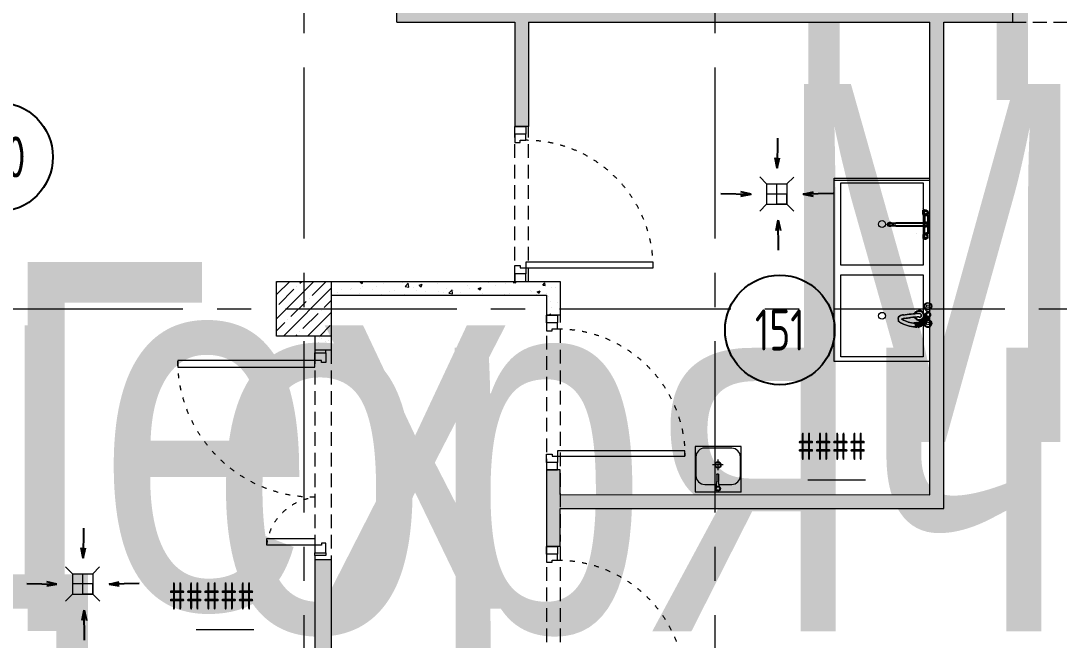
# Model space of a CAD drawing. Header units: millimetres. Extents: x -455656 to 9247092, y 0 to 412358.
# Drawn here: x -214300 to -206719, y 357837 to 362361 of the extents above; entities that cross this region are included whole.
import ezdxf
from ezdxf import colors
from ezdxf.entities.mleader import LeaderData, LeaderLine
from ezdxf.enums import TextEntityAlignment as Align
from ezdxf.math import Vec2, Vec3

# ---------------------------------------------------------------- set-up
doc = ezdxf.new("R2018")
doc.units = ezdxf.units.MM
doc.header["$MEASUREMENT"] = 0
for name, pattern in [('ACAD_ISO03W100', [30, 12, -18]), ('ADSK_Штриховая_ш2 п1', [3, 2, -1]), ('CENTER', [2, 1.25, -0.25, 0.25, -0.25])]:
    doc.linetypes.add(name, pattern=pattern)
doc.layers.get('0').update_dxf_attribs({"color": 250, "lineweight": 9})
doc.layers.add('АР_Названия помещений', color=124, linetype='Continuous', lineweight=5, plot=False)
for name, color, linetype, lineweight in [('АР_Номер помещения', 1, 'Continuous', 25), ('АР_Помещения_площадь', 19, 'Continuous', 9), ('подлога', 250, 'Continuous', 9)]:
    doc.layers.add(name, color=color, linetype=linetype, lineweight=lineweight)
doc.layers.add('ТХ_ВК_трапы', color=5, linetype='Continuous')
doc.styles.add('ISOCPEUR', font='isocpeur.ttf', dxfattribs={"width": 0.7})
doc.styles.get("Standard").update_dxf_attribs({"font": 'isocpeur.ttf'})
pattern_1 = [(50, (0, 247657.5), (215.17805, -18.82564), [22.5, -247.5]), (355, (0, 247657.5), (-41.6254, 225.65764), [18, -198]), (100.45144, (17.93, 247655.93), (173.55265, 206.832), [19.12206, -210.34263]), (46.1842, (0, 247717.5), (320.1724, -49.65578), [33.75, -371.25]), (96.63564, (26.68, 247713.36), (280.3986, 292.2356), [28.6831, -315.51413]), (351.18416, (0, 247717.5), (280.3986, 292.2356), [27, -297]), (21, (30, 247702.5), (179.07212, -120.78567), [22.5, -247.5]), (326, (30, 247702.5), (72.9946, 217.54501), [18, -198]), (71.45144, (44.92, 247692.43), (252.06671, 96.75935), [19.12206, -210.34263]), (37.5, (0, 247657.5), (3.647957, 99.868156), [0, -195.6, 0, -201, 0, -198.75]), (7.5, (0, 247657.5), (78.92086, 118.323514), [0, -114.6, 0, -191.1, 0, -75.75]), (327.5, (-66.9, 247657.5), (160.14673, -6.766462), [0, -75, 0, -234, 0, -310.5]), (317.5, (-96.9, 247657.5), (174.95585, 30.031495), [0, -97.5, 0, -155.4, 0, -220.5])]

# ---------------------------------------------------------------- blocks, each defined once
blk = doc.blocks.new('*U477')
for points in [[(0, 0), (0, -80), (55, -80), (55, 0), (0, 0)], [(55, -80), (55, 0), (115, 0), (115, -40), (100, -40), (100, -80), (55, -80)], [(1075, -80), (1075, 0), (1015, 0), (1015, -40), (1030, -40), (1030, -80), (1075, -80)], [(1130, 0), (1130, -80), (1075, -80), (1075, 0), (1130, 0)]]:
    blk.add_lwpolyline(points)
blk.add_lwpolyline([(100, -80), (100, -1010), (140, -1010), (140, -80)], close=True)
at = {"linetype": 'ACAD_ISO03W100', "ltscale": 3}
blk.add_arc((100, -80), 930, 270, 0, dxfattribs=at)
blk = doc.blocks.new('*U456')
for points in [[(-55, -80), (-55, 0), (-115, 0), (-115, -40), (-100, -40), (-100, -80), (-55, -80)], [(0, 0), (0, -80), (-55, -80), (-55, 0), (0, 0)], [(-1130, 0), (-1130, -80), (-1075, -80), (-1075, 0), (-1130, 0)], [(-1075, -80), (-1075, 0), (-1015, 0), (-1015, -40), (-1030, -40), (-1030, -80), (-1075, -80)]]:
    blk.add_lwpolyline(points)
blk.add_lwpolyline([(-100, -80), (-100, -1010), (-140, -1010), (-140, -80)], close=True)
at = {"linetype": 'ACAD_ISO03W100', "ltscale": 3}
blk.add_arc((-100, -80), 930, 180, 270, dxfattribs=at)
blk = doc.blocks.new('Полуторная_на лестницу')
for points in [[(75, 80), (75, 1080), (124.9, 1080), (124.9, 80)], [(1375.1, 430), (1375.1, 80), (1425, 80), (1425, 430)]]:
    blk.add_lwpolyline(points, close=True)
for points in [[(0, 0), (0, 80), (20, 80), (20, 0), (0, 0)], [(20, 80), (20, 0), (90, 0), (90, 30), (75, 30), (75, 80), (20, 80)], [(1480, 80), (1480, 0), (1410, 0), (1410, 30), (1425, 30), (1425, 80), (1480, 80)], [(1500, 0), (1500, 80), (1480, 80), (1480, 0), (1500, 0)]]:
    blk.add_lwpolyline(points)
at = {"linetype": 'ACAD_ISO03W100', "ltscale": 3}
for centre, radius, start, end in [((75, 80), 1000, 0, 90), ((1465.4, 39.6), 392.5, 95.90754, 174.09246)]:
    blk.add_arc(centre, radius, start, end, dxfattribs=at)
blk = doc.blocks.new('*U52')
at = {"color": 7, "style": 'ISOCPEUR', "width": 0.7, "flags": 1}
blk.add_attdef('КАТЕГОРИЯ', (-499.2, -2092.2), '', height=250, dxfattribs=at)
at = {"layer": 'АР_Номер помещения', "color": 7, "style": 'ISOCPEUR', "width": 0.7}
blk.add_attdef('НОМЕР_ПОМЕЩЕНИЯ', text='', height=300, dxfattribs=at).set_placement((2520.3, -1416.1), align=Align.MIDDLE_CENTER)
at = {"layer": 'АР_Помещения_площадь', "color": 7, "lineweight": 30, "width": 0.7, "flags": 104}
blk.add_attdef('ИМЯ_ПОМЕЩЕНИЯ', text='', height=100, dxfattribs=at).set_placement((157.6, 1217.1), align=Align.MIDDLE_CENTER)
at = {"layer": 'АР_Помещения_площадь', "color": 7, "style": 'ISOCPEUR', "width": 0.7}
blk.add_attdef('ПЛОЩАДЬ_ПОМЕЩЕНИЯ', text='', height=200, dxfattribs=at).set_placement((1399.1, -2454.1), align=Align.MIDDLE_RIGHT)
blk = doc.blocks.new('*U53')
at = {"layer": 'АР_Номер помещения', "color": 7}
blk.add_circle((2781.3, -1797.8), 400, dxfattribs=at)
at = {"layer": 'АР_Помещения_площадь', "color": 7}
blk.add_line((4649.5, -5250.3), (4227.1, -5250.3), dxfattribs=at)
at = {"color": 7, "style": 'ISOCPEUR', "width": 0.7, "flags": 1}
blk.add_attdef('КАТЕГОРИЯ', (-499.2, -2092.2), '', height=250, dxfattribs=at)
at = {"layer": 'АР_Номер помещения', "color": 7, "style": 'ISOCPEUR', "width": 0.7}
blk.add_attdef('НОМЕР_ПОМЕЩЕНИЯ', text='', height=300, dxfattribs=at).set_placement((2781.3, -1797.8), align=Align.MIDDLE_CENTER)
at = {"layer": 'АР_Помещения_площадь', "color": 7, "lineweight": 30, "width": 0.7, "flags": 104}
blk.add_attdef('ИМЯ_ПОМЕЩЕНИЯ', text='', height=100, dxfattribs=at).set_placement((157.6, 1217.1), align=Align.MIDDLE_CENTER)
at = {"layer": 'АР_Помещения_площадь', "color": 7, "style": 'ISOCPEUR', "width": 0.7}
blk.add_attdef('ПЛОЩАДЬ_ПОМЕЩЕНИЯ', text='', height=200, dxfattribs=at).set_placement((4654.4, -5003.8), align=Align.MIDDLE_RIGHT)
blk = doc.blocks.new('*U55')
at = {"layer": 'АР_Номер помещения', "color": 7}
blk.add_circle((771, -3079.4), 400, dxfattribs=at)
at = {"layer": 'АР_Помещения_площадь', "color": 7}
blk.add_line((1396.8, -4175.9), (974.4, -4175.9), dxfattribs=at)
at = {"color": 7, "style": 'ISOCPEUR', "width": 0.7, "flags": 1}
blk.add_attdef('КАТЕГОРИЯ', (-499.2, -2092.2), '', height=250, dxfattribs=at)
at = {"layer": 'АР_Номер помещения', "color": 7, "style": 'ISOCPEUR', "width": 0.7}
blk.add_attdef('НОМЕР_ПОМЕЩЕНИЯ', text='', height=300, dxfattribs=at).set_placement((771, -3079.4), align=Align.MIDDLE_CENTER)
at = {"layer": 'АР_Помещения_площадь', "color": 7, "lineweight": 30, "width": 0.7, "flags": 104}
blk.add_attdef('ИМЯ_ПОМЕЩЕНИЯ', text='', height=100, dxfattribs=at).set_placement((157.6, 1217.1), align=Align.MIDDLE_CENTER)
at = {"layer": 'АР_Помещения_площадь', "color": 7, "style": 'ISOCPEUR', "width": 0.7}
blk.add_attdef('ПЛОЩАДЬ_ПОМЕЩЕНИЯ', text='', height=200, dxfattribs=at).set_placement((1401.7, -3929.4), align=Align.MIDDLE_RIGHT)
blk = doc.blocks.new('_DotSmall')
at = {"color": 0, "linetype": 'ByBlock', "const_width": 0.5}
blk.add_lwpolyline([(-0.0625, 0, 1), (0.0625, 0, 1)], format="xyb", close=True, dxfattribs=at)
blk = doc.blocks.new('Трап ТХ')
at = {"layer": 'ТХ_ВК_трапы', "color": 5, "lineweight": 0}
for p, q in [((305243.2, -196674.3), (305292.9, -196724.5)), ((305292.9, -196724.5), (305292.9, -196874.5)), ((305292.9, -196724.5), (305442.2, -196724.5)), ((305367.6, -196874.5), (305367.6, -196724.5)), ((305491.2, -196675.5), (305442.2, -196724.5)), ((305442.2, -196724.5), (305442.2, -196874.5)), ((305442.2, -196799.5), (305292.9, -196799.5)), ((305442.2, -196874.5), (305442.2, -196799.5)), ((305243.2, -196924.3), (305292.9, -196874.5)), ((305292.9, -196874.5), (305442.2, -196874.5)), ((305442.2, -196874.5), (305367.6, -196874.5)), ((305493.2, -196925.5), (305442.2, -196874.5))]:
    blk.add_line(p, q, dxfattribs=at)
blk = doc.blocks.new('A$C985b353d')
at = {"layer": 'ТХ_ВК_трапы', "ltscale": 100}
for p, q in [((6.4, 408.7), (2.2, 189.2)), ((2.2, 189.2), (-11.2, 263.5)), ((-11.2, 263.5), (2.2, 189.2)), ((2.2, 189.2), (19.8, 264.3)), ((-407.4, 3.3), (-187.9, -0.9)), ((-187.9, -0.9), (-263, 16.7)), ((192.3, -0.9), (267.4, 16.7)), ((411.8, 3.3), (192.3, -0.9)), ((-187.9, -0.9), (-262.2, -14.3)), ((-262.2, -14.3), (-187.9, -0.9)), ((192.3, -0.9), (266.6, -14.3)), ((266.6, -14.3), (192.3, -0.9)), ((9.7, -190.8), (-3.8, -265.2)), ((-3.8, -265.2), (9.7, -190.8)), ((13.8, -410.3), (9.7, -190.8)), ((9.7, -190.8), (27.3, -265.9))]:
    blk.add_line(p, q, dxfattribs=at)

msp = doc.modelspace()

# ---------------------------------------------------------------- hatches: boundary and pattern name
at = {"layer": 'подлога', "ltscale": 100}
h = msp.add_hatch(dxfattribs=at)
h.set_pattern_fill('AR-CONC', color=256, scale=30)
h.set_pattern_definition(pattern_1)
h.paths.add_polyline_path([(-207562.8, 362351.3), (-207060.8, 362351.3), (-207060.8, 362451.3), (-211555.4, 362451.3), (-211555.4, 362351.3), (-210693.8, 362351.3), (-210693.8, 361588.2), (-210593.8, 361588.2), (-210593.8, 362351.3), (-207662.8, 362351.3), (-207662.8, 358899.4), (-210361.8, 358900.6), (-210361.8, 359081.4), (-210461.8, 359081.4), (-210461.8, 358522.2), (-210361.8, 358522.2), (-210361.8, 358800.6), (-207562.8, 358799)])
h = msp.add_hatch(dxfattribs=at)
h.set_pattern_fill('ANSI35', color=256, scale=500)
h.set_pattern_definition([(45, (-1169486.01, 400329.66), (-88.388348, 88.388348), []), (45, (-1169397.63, 400329.66), (-88.388348, 88.388348), [156.25, -31.25, 0, -31.25])])
h.paths.add_polyline_path([(-212033.9, 360458.2), (-212433.9, 360458.2), (-212433.9, 360058.2), (-212033.9, 360058.2)])
h = msp.add_hatch(dxfattribs=at)
h.set_pattern_fill('AR-CONC', color=256, scale=30)
h.set_pattern_definition(pattern_1)
h.paths.add_polyline_path([(-210361.8, 360458.2), (-212033.9, 360458.2), (-212033.9, 360358.2), (-210461.8, 360358.2), (-210461.8, 360211.4), (-210361.8, 360211.4)])
h = msp.add_hatch(dxfattribs=at)
h.set_pattern_fill('AR-CONC', color=256, scale=30)
h.set_pattern_definition([(50, (0, 247627.5), (215.17805, -18.82564), [22.5, -247.5]), (355, (0, 247627.5), (-41.6254, 225.65764), [18, -198]), (100.45144, (17.93, 247625.93), (173.55265, 206.832), [19.12206, -210.34263]), (46.1842, (0, 247687.5), (320.1724, -49.65578), [33.75, -371.25]), (96.63564, (26.68, 247683.36), (280.3986, 292.2356), [28.6831, -315.51413]), (351.18416, (0, 247687.5), (280.3986, 292.2356), [27, -297]), (21, (30, 247672.5), (179.07212, -120.78567), [22.5, -247.5]), (326, (30, 247672.5), (72.9946, 217.54501), [18, -198]), (71.45144, (44.92, 247662.43), (252.06671, 96.75935), [19.12206, -210.34263]), (37.5, (0, 247627.5), (3.647957, 99.868156), [0, -195.6, 0, -201, 0, -198.75]), (7.5, (0, 247627.5), (78.92086, 118.323514), [0, -114.6, 0, -191.1, 0, -75.75]), (327.5, (-66.9, 247627.5), (160.14673, -6.766462), [0, -75, 0, -234, 0, -310.5]), (317.5, (-96.9, 247627.5), (174.95585, 30.031495), [0, -97.5, 0, -155.4, 0, -220.5])])
h.paths.add_polyline_path([(-212033.9, 360058.2), (-212153.9, 360058.2), (-212153.9, 359956.2), (-212033.9, 359956.2)])
h = msp.add_hatch(dxfattribs=at)
h.set_pattern_fill('AR-CONC', color=256, scale=30)
h.set_pattern_definition(pattern_1)
h.paths.add_polyline_path([(-212033.9, 358426.2), (-212153.9, 358426.2), (-212153.9, 357228.1), (-217983.9, 357228.1), (-217983.9, 357108.1), (-212153.9, 357108.1), (-212153.9, 355823.5), (-212033.9, 355823.5)])

# ---------------------------------------------------------------- linework, layer by layer
at = {"layer": 'подлога', "linetype": 'CENTER', "ltscale": 1000}
for p, q in [((-212233.9, 382020.7), (-212233.9, 326288.3)), ((-209233.9, 382020.7), (-209233.9, 326288.3)), ((-224367.6, 360258.2), (-141189.2, 360258.2))]:
    msp.add_line(p, q, dxfattribs=at)
at = {"layer": 'подлога', "linetype": 'ADSK_Штриховая_ш2 п1', "ltscale": 50}
for p, q in [((-207060.8, 362351.3), (-205930.8, 362350.8)), ((-210694.1, 360459.6), (-210693.8, 361589.7)), ((-210594.3, 360459.7), (-210593.8, 361589.7))]:
    msp.add_line(p, q, dxfattribs=at)
at = {"layer": 'подлога', "color": 132}
for p, q in [((-208362.8, 359871.8), (-208362.8, 361211.8)), ((-208362.8, 361211.8), (-207662.8, 361211.8)), ((-208312.8, 360576.8), (-208312.8, 361176.8)), ((-208312.8, 361176.8), (-207712.8, 361176.8)), ((-207712.8, 361176.8), (-207712.8, 360576.8)), ((-207712.8, 360576.8), (-208312.8, 360576.8)), ((-208312.8, 359906.8), (-208312.8, 360506.8)), ((-208312.8, 360506.8), (-207712.8, 360506.8)), ((-207712.8, 360506.8), (-207712.8, 359906.8)), ((-207712.8, 359906.8), (-208312.8, 359906.8)), ((-207662.8, 359871.8), (-208362.8, 359871.8)), ((-209377.3, 359252.3), (-209377.6, 358920.3)), ((-209040.3, 359252), (-209377.3, 359252.3)), ((-209110.3, 359240.1), (-209307.3, 359240.2)), ((-209040.6, 358920), (-209040.3, 359252)), ((-209371.4, 359176.3), (-209371.5, 359039.3)), ((-209210.5, 359157), (-209210.4, 359078.7)), ((-209046.5, 359039), (-209046.4, 359176)), ((-209171.8, 359118.2), (-209250.1, 359118.2)), ((-209220, 359047.8), (-209219.7, 359048.7)), ((-209220, 359047.8), (-209219.7, 359048.7)), ((-209220, 359047.8), (-209218.7, 358997.4)), ((-209220, 359047.8), (-209218.7, 358997.4)), ((-209219.7, 359048.7), (-209219.3, 359049.6)), ((-209219.3, 359049.6), (-209218.6, 359050.5)), ((-209218.6, 359050.5), (-209217.9, 359051.2)), ((-209218.6, 359050.5), (-209217.9, 359051.2)), ((-209217.9, 359051.2), (-209217, 359051.8)), ((-209217.9, 359051.2), (-209217, 359051.8)), ((-209217.1, 359052), (-209216.6, 359052.3)), ((-209217, 359051.8), (-209216, 359052.3)), ((-209217, 359051.8), (-209216, 359052.3)), ((-209216.6, 359052.3), (-209215.8, 359052.7)), ((-209216.3, 359052.3), (-209215.3, 359052.6)), ((-209216.3, 359052.3), (-209215.3, 359052.6)), ((-209215.8, 359052.7), (-209215, 359052.9)), ((-209215.3, 359052.6), (-209214.2, 359052.7)), ((-209215.3, 359052.6), (-209214.2, 359052.7)), ((-209215, 359052.9), (-209214.2, 359053)), ((-209214.2, 359053), (-209213.3, 359052.9)), ((-209214.2, 359052.7), (-209213.1, 359052.7)), ((-209214.2, 359052.7), (-209213.1, 359052.7)), ((-209213.3, 359052.9), (-209212.5, 359052.8)), ((-209213.1, 359052.7), (-209212, 359052.5)), ((-209213.1, 359052.7), (-209212, 359052.5)), ((-209212.5, 359052.8), (-209211.7, 359052.5)), ((-209211.7, 359052.5), (-209211.2, 359052.1)), ((-209211.6, 359052.4), (-209210.6, 359052)), ((-209211.6, 359052.4), (-209210.6, 359052)), ((-209210.6, 359052), (-209209.6, 359051.5)), ((-209210.6, 359052), (-209209.6, 359051.5)), ((-209209.6, 359051.5), (-209208.8, 359050.8)), ((-209209.6, 359051.5), (-209208.8, 359050.8)), ((-209208.8, 359050.8), (-209208.1, 359050)), ((-209208.1, 359050), (-209207.6, 359049.1)), ((-209208.1, 359050), (-209207.6, 359049.1)), ((-209207.6, 359049.1), (-209207.3, 359048.1)), ((-209207.6, 359049.1), (-209207.3, 359048.1)), ((-209207.3, 359048.1), (-209205.9, 358998.7)), ((-209307.6, 358975.2), (-209220.3, 358975.2)), ((-209221.2, 358967), (-209220.3, 358975)), ((-209220.3, 358975), (-209219.3, 358986)), ((-209219.3, 358986), (-209218.7, 358997.4)), ((-209205.9, 358998.8), (-209205.9, 358998.7)), ((-209205.9, 358998.7), (-209205.8, 358997.7)), ((-209205.9, 358998.7), (-209205.8, 358997.7)), ((-209204.6, 358986.4), (-209205.8, 358997.7)), ((-209203.3, 358976), (-209204.6, 358986.4)), ((-209202, 358968.2), (-209203.3, 358976.1)), ((-209203.2, 358975.1), (-209110.6, 358975.1)), ((-209200.5, 358962.3), (-209202, 358968.2)), ((-209040.6, 358918.4), (-209377.6, 358918.7)), ((-209223.6, 358957.8), (-209222.3, 358961.2)), ((-209222.3, 358961.1), (-209221.2, 358967)), ((-209199, 358959.1), (-209200.6, 358962.4)), ((-209199, 358959.1), (-209200.6, 358962.4))]:
    msp.add_line(p, q, dxfattribs=at)
at = {"layer": 'подлога'}
msp.add_line((-208362.8, 361196.3), (-207662.8, 361196.3), dxfattribs=at)
at = {"layer": 'подлога', "color": 132, "linetype": 'ByBlock', "lineweight": -2, "ltscale": 100}
for p, q in [((-207712.6, 360947.1), (-207711.7, 360977.1)), ((-207712.6, 360947.1), (-207711.7, 360977.1)), ((-207702.6, 360939.1), (-207712.6, 360947.1)), ((-207702.6, 360939.1), (-207712.6, 360947.1)), ((-207711.7, 360977.1), (-207702.7, 360980.1)), ((-207711.7, 360977.1), (-207702.7, 360980.1)), ((-207708.7, 360965.1), (-207698.7, 360975.1)), ((-207708.7, 360965.1), (-207698.7, 360975.1)), ((-207708.6, 360953.1), (-207708.7, 360965.1)), ((-207708.6, 360953.1), (-207708.7, 360965.1)), ((-207698.6, 360943.1), (-207708.6, 360953.1)), ((-207698.6, 360943.1), (-207708.6, 360953.1)), ((-207678.7, 360964.2), (-207702.7, 360980.1)), ((-207702.7, 360980.1), (-207689.7, 360979.2)), ((-207678.7, 360964.2), (-207702.7, 360980.1)), ((-207699.6, 360942.1), (-207702.6, 360939.1)), ((-207699.6, 360942.1), (-207702.6, 360939.1)), ((-207702.6, 360939.1), (-207699.6, 360940.1)), ((-207702.6, 360939.1), (-207699.6, 360940.1)), ((-207702.2, 360939.2), (-207702.2, 360884.1)), ((-207699.6, 360942.1), (-207679.6, 360956.2)), ((-207699.6, 360942.1), (-207679.6, 360956.2)), ((-207690.6, 360940.2), (-207699.6, 360942.1)), ((-207690.6, 360940.2), (-207699.6, 360942.1)), ((-207688.6, 360939.2), (-207699.6, 360940.1)), ((-207688.6, 360939.2), (-207699.6, 360940.1)), ((-207688.7, 360975.2), (-207698.7, 360975.1)), ((-207688.7, 360975.2), (-207698.7, 360975.1)), ((-207688.6, 360943.2), (-207698.6, 360943.1)), ((-207688.6, 360943.2), (-207698.6, 360943.1)), ((-207681.6, 360945.2), (-207690.6, 360940.2)), ((-207681.6, 360945.2), (-207690.6, 360940.2)), ((-207676.7, 360968.2), (-207689.7, 360979.2)), ((-207676.7, 360968.2), (-207689.7, 360979.2)), ((-207688.7, 360975.2), (-207679.7, 360965.2)), ((-207688.7, 360975.2), (-207679.7, 360965.2)), ((-207679.6, 360953.2), (-207688.6, 360943.2)), ((-207679.6, 360953.2), (-207688.6, 360943.2)), ((-207679.6, 360943.2), (-207688.6, 360939.2)), ((-207679.6, 360943.2), (-207688.6, 360939.2)), ((-207679.6, 360956.2), (-207681.6, 360945.2)), ((-207679.6, 360956.2), (-207681.6, 360945.2)), ((-207676.7, 360968.2), (-207679.7, 360966.2)), ((-207676.7, 360968.2), (-207679.7, 360966.2)), ((-207679.7, 360966.2), (-207678.7, 360964.2)), ((-207679.7, 360966.2), (-207678.7, 360964.2)), ((-207679.7, 360965.2), (-207679.6, 360953.2)), ((-207679.7, 360965.2), (-207679.6, 360953.2)), ((-207677.6, 360957.2), (-207679.6, 360956.2)), ((-207677.6, 360957.2), (-207679.6, 360956.2)), ((-207679.6, 360943.2), (-207675.6, 360954.2)), ((-207679.6, 360943.2), (-207675.6, 360954.2)), ((-207679.6, 360943.2), (-207679.5, 360805.1)), ((-207677.6, 360957.2), (-207678.7, 360964.2)), ((-207677.6, 360957.2), (-207678.7, 360964.2)), ((-207676.7, 360968.2), (-207672.7, 360963.2)), ((-207676.7, 360968.2), (-207672.7, 360963.2)), ((-207672.7, 360963.2), (-207675.6, 360954.2)), ((-207672.7, 360963.2), (-207675.6, 360954.2)), ((-207973.2, 360875.9), (-207967.2, 360882.9)), ((-207973.2, 360871.9), (-207973.2, 360875.9)), ((-207967.2, 360864.9), (-207973.2, 360871.9)), ((-207967.2, 360882.9), (-207957.2, 360886.9)), ((-207967.2, 360876.9), (-207955.2, 360883.9)), ((-207967.2, 360870.9), (-207967.2, 360876.9)), ((-207955.2, 360863.9), (-207967.2, 360870.9)), ((-207957.2, 360860.9), (-207967.2, 360864.9)), ((-207957.2, 360886.9), (-207951.2, 360886.9)), ((-207955.2, 360883.9), (-207911.2, 360883.9)), ((-207911.2, 360863.9), (-207955.2, 360863.9)), ((-207951.2, 360886.9), (-207941.2, 360882.9)), ((-207941.2, 360864.9), (-207951.2, 360860.9)), ((-207941.2, 360882.9), (-207935.2, 360875.9)), ((-207935.2, 360871.9), (-207941.2, 360864.9)), ((-207935.2, 360875.9), (-207935.2, 360871.9)), ((-207702.2, 360884.1), (-207911.2, 360883.9)), ((-207911.2, 360863.9), (-207702.2, 360864.1)), ((-207698.3, 360889.1), (-207705.3, 360880.1)), ((-207698.3, 360889.1), (-207705.3, 360880.1)), ((-207698.3, 360886.1), (-207705.3, 360879.1)), ((-207698.3, 360886.1), (-207705.3, 360879.1)), ((-207696.1, 360884.1), (-207705.3, 360877)), ((-207705.3, 360880.1), (-207705.3, 360868.1)), ((-207705.3, 360880.1), (-207705.3, 360868.1)), ((-207696.1, 360864), (-207705.3, 360871)), ((-207705.3, 360869.1), (-207698.4, 360862.1)), ((-207705.3, 360869.1), (-207698.4, 360862.1)), ((-207705.3, 360868.1), (-207698.4, 360859.1)), ((-207705.3, 360868.1), (-207698.4, 360859.1)), ((-207702.1, 360809), (-207702.2, 360864.1)), ((-207688.3, 360889.1), (-207698.3, 360889.1)), ((-207688.3, 360889.1), (-207698.3, 360889.1)), ((-207687.3, 360886.1), (-207698.3, 360886.1)), ((-207687.3, 360886.1), (-207698.3, 360886.1)), ((-207690.3, 360884.1), (-207696.1, 360884.1)), ((-207690.3, 360864), (-207696.1, 360864)), ((-207680.3, 360877.1), (-207690.3, 360884.1)), ((-207680.3, 360877.1), (-207690.3, 360884.1)), ((-207690.3, 360864.1), (-207680.3, 360871.1)), ((-207690.3, 360864.1), (-207680.3, 360871.1)), ((-207688.4, 360859.1), (-207681.3, 360868.1)), ((-207688.4, 360859.1), (-207681.3, 360868.1)), ((-207681.3, 360880.1), (-207688.3, 360889.1)), ((-207681.3, 360880.1), (-207688.3, 360889.1)), ((-207687.4, 360862.1), (-207680.3, 360869.1)), ((-207687.4, 360862.1), (-207680.3, 360869.1)), ((-207680.3, 360879.1), (-207687.3, 360886.1)), ((-207680.3, 360879.1), (-207687.3, 360886.1)), ((-207681.3, 360868.1), (-207681.3, 360880.1)), ((-207681.3, 360868.1), (-207681.3, 360880.1)), ((-207680.3, 360869.1), (-207680.3, 360879.1)), ((-207680.3, 360869.1), (-207680.3, 360879.1)), ((-207951.2, 360860.9), (-207957.2, 360860.9)), ((-207702.5, 360809.1), (-207712.5, 360801.1)), ((-207702.5, 360809.1), (-207712.5, 360801.1)), ((-207712.5, 360801.1), (-207711.5, 360771.1)), ((-207712.5, 360801.1), (-207711.5, 360771.1)), ((-207698.5, 360805.1), (-207708.5, 360795.1)), ((-207698.5, 360805.1), (-207708.5, 360795.1)), ((-207708.5, 360795.1), (-207708.5, 360783.1)), ((-207708.5, 360795.1), (-207708.5, 360783.1)), ((-207702.5, 360809.1), (-207699.5, 360808.1)), ((-207699.5, 360806.1), (-207702.5, 360809.1)), ((-207702.5, 360809.1), (-207699.5, 360808.1)), ((-207699.5, 360806.1), (-207702.5, 360809.1)), ((-207688.5, 360809.1), (-207699.5, 360808.1)), ((-207688.5, 360809.1), (-207699.5, 360808.1)), ((-207690.5, 360808.1), (-207699.5, 360806.1)), ((-207690.5, 360808.1), (-207699.5, 360806.1)), ((-207699.5, 360806.1), (-207679.5, 360792.1)), ((-207699.5, 360806.1), (-207679.5, 360792.1)), ((-207688.5, 360805.1), (-207698.5, 360805.1)), ((-207688.5, 360805.1), (-207698.5, 360805.1)), ((-207698.4, 360862.1), (-207687.4, 360862.1)), ((-207698.4, 360862.1), (-207687.4, 360862.1)), ((-207698.4, 360859.1), (-207688.4, 360859.1)), ((-207698.4, 360859.1), (-207688.4, 360859.1)), ((-207681.5, 360803.1), (-207690.5, 360808.1)), ((-207681.5, 360803.1), (-207690.5, 360808.1)), ((-207679.5, 360805.1), (-207688.5, 360809.1)), ((-207679.5, 360805.1), (-207688.5, 360809.1)), ((-207679.5, 360795.1), (-207688.5, 360805.1)), ((-207679.5, 360795.1), (-207688.5, 360805.1)), ((-207679.5, 360792.1), (-207681.5, 360803.1)), ((-207679.5, 360792.1), (-207681.5, 360803.1)), ((-207711.5, 360771.1), (-207702.5, 360768.1)), ((-207711.5, 360771.1), (-207702.5, 360768.1)), ((-207708.5, 360783.1), (-207698.5, 360773.1)), ((-207708.5, 360783.1), (-207698.5, 360773.1)), ((-207678.5, 360784.1), (-207702.5, 360768.1)), ((-207678.5, 360784.1), (-207702.5, 360768.1)), ((-207702.5, 360768.1), (-207689.5, 360769.1)), ((-207688.5, 360773.1), (-207698.5, 360773.1)), ((-207688.5, 360773.1), (-207698.5, 360773.1)), ((-207676.5, 360780.1), (-207689.5, 360769.1)), ((-207676.5, 360780.1), (-207689.5, 360769.1)), ((-207688.5, 360773.1), (-207679.5, 360783.1)), ((-207688.5, 360773.1), (-207679.5, 360783.1))]:
    msp.add_line(p, q, dxfattribs=at)
at = {"layer": 'подлога', "ltscale": 100}
for points in [[(-211555.4, 362351.3), (-211555.4, 362451.3)], [(-207060.8, 362451.3), (-207060.8, 362351.3)], [(-211555.4, 362351.3), (-210693.8, 362351.3)], [(-210693.8, 362351.3), (-210693.8, 361589.7)], [(-210593.8, 362351.3), (-207662.8, 362351.3)], [(-210593.8, 362351.3), (-210593.8, 361589.7)], [(-210361.8, 358900.6), (-207662.8, 358899.4), (-207662.8, 362351.3)], [(-210361.8, 358800.6), (-207562.8, 358799.4), (-207562.8, 362351.3)], [(-207562.8, 362351.3), (-207060.8, 362351.3)], [(-210593.8, 361589.7), (-210693.8, 361589.7)], [(-212033.9, 360458.2), (-210361.8, 360458.2), (-210361.8, 360211.4), (-210461.8, 360211.4)], [(-212033.9, 360358.2), (-210461.8, 360358.2), (-210461.8, 360211.4)], [(-212153.9, 360058.2), (-212153.9, 359956.2)], [(-212033.9, 360058.2), (-212033.9, 359956.2)], [(-212033.9, 359956.2), (-212153.9, 359956.2)], [(-210461.8, 359081.4), (-210461.8, 358522.2)], [(-210361.8, 358900.6), (-210361.8, 359081.4), (-210461.8, 359081.4)], [(-210361.8, 358522.2), (-210361.8, 358800.6)], [(-210361.8, 358522.2), (-210461.8, 358522.2)], [(-212153.9, 358426.2), (-212033.9, 358426.2)], [(-212153.9, 358426.2), (-212153.9, 357228.1)], [(-212033.9, 358426.2), (-212033.9, 355823.5)]]:
    msp.add_lwpolyline(points, dxfattribs=at)
at = {"layer": 'подлога', "color": 132, "lineweight": 0}
for points in [[(-207718.5, 360993.5), (-207718.5, 360993.5)], [(-207764.5, 360804.7), (-207764.5, 360804.7)], [(-207764.5, 360804.7), (-207764.5, 360804.7)], [(-207722.2, 360182), (-207722.2, 360182)], [(-207722.2, 360182), (-207722.2, 360182)], [(-207713.7, 360190.5), (-207713.7, 360190.5)], [(-207713.7, 360190.5), (-207713.7, 360190.5)], [(-207705.2, 360203.1), (-207705.2, 360203.1)], [(-207705.2, 360203.1), (-207705.2, 360203.1)], [(-207696.8, 360211.6), (-207696.8, 360211.6)], [(-207696.8, 360211.6), (-207696.8, 360211.6)], [(-207768.7, 360160.8), (-207768.7, 360160.8)], [(-207768.7, 360160.8), (-207768.7, 360160.8)], [(-207764.5, 360118.5), (-207764.5, 360118.5)], [(-207764.5, 360118.5), (-207764.5, 360118.5)], [(-207760.3, 360160.8), (-207760.3, 360160.8)], [(-207760.3, 360160.8), (-207760.3, 360160.8)], [(-207751.8, 360160.8), (-207751.8, 360160.8)], [(-207751.8, 360160.8), (-207751.8, 360160.8)], [(-207743.3, 360122.8), (-207743.3, 360122.8)], [(-207743.3, 360122.8), (-207743.3, 360122.8)], [(-207739.1, 360165.1), (-207739.1, 360165.1)], [(-207739.1, 360165.1), (-207739.1, 360165.1)], [(-207730.6, 360173.5), (-207730.6, 360173.5)], [(-207730.6, 360173.5), (-207730.6, 360173.5)], [(-207722.2, 360127), (-207722.2, 360127)], [(-207722.2, 360127), (-207722.2, 360127)], [(-207709.5, 360135.4), (-207709.5, 360135.4)], [(-207709.5, 360135.4), (-207709.5, 360135.4)], [(-207696.8, 360143.9), (-207696.8, 360143.9)], [(-207696.8, 360143.9), (-207696.8, 360143.9)], [(-207688.3, 360156.6), (-207688.3, 360156.6)], [(-207688.3, 360156.6), (-207688.3, 360156.6)], [(-207679.9, 360165.1), (-207679.9, 360165.1)], [(-207679.9, 360165.1), (-207679.9, 360165.1)]]:
    msp.add_lwpolyline(points, dxfattribs=at)
at = {"layer": 'подлога', "ltscale": 100}
msp.add_lwpolyline([(-212433.9, 360458.2), (-212033.9, 360458.2), (-212033.9, 360058.2), (-212433.9, 360058.2)], close=True, dxfattribs=at)
at = {"layer": 'подлога', "linetype": 'ADSK_Штриховая_ш2 п1', "ltscale": 50}
for points in [[(-210361.8, 360258.2), (-210361.8, 358558.2)], [(-210461.8, 360211.4), (-210461.8, 358511.4)], [(-212153.9, 359956.2), (-212153.9, 358256.2)], [(-212033.9, 359956.2), (-212033.9, 358256.2)], [(-210461.8, 358522.2), (-210461.8, 357392.2)], [(-210361.8, 358522.2), (-210361.8, 357392.2)]]:
    msp.add_lwpolyline(points, dxfattribs=at)
at = {"layer": 'подлога', "color": 132, "lineweight": 0}
for points in [[(-207688.3, 360245.5), (-207696.8, 360258.1)], [(-207688.3, 360156.6), (-207722.2, 360182)], [(-207679.9, 360169.3), (-207713.7, 360194.7)], [(-207713.7, 360190.5), (-207679.9, 360165.1)], [(-207713.7, 360177.8), (-207709.5, 360182), (-207709.5, 360186.2), (-207709.5, 360182)], [(-207709.5, 360198.9), (-207671.4, 360173.5)], [(-207671.4, 360177.8), (-207705.2, 360203.1)], [(-207705.2, 360186.2), (-207701, 360194.7)], [(-207701, 360211.6), (-207662.9, 360186.2)], [(-207692.6, 360207.4), (-207684.1, 360215.8), (-207692.6, 360207.4), (-207696.8, 360198.9)], [(-207662.9, 360190.5), (-207696.8, 360215.8)], [(-207772.9, 360160.8), (-207764.5, 360118.5)], [(-207760.3, 360118.5), (-207768.7, 360160.8)], [(-207764.5, 360152.4), (-207760.3, 360152.4)], [(-207760.3, 360160.8), (-207743.3, 360118.5), (-207760.3, 360160.8), (-207739.1, 360122.8)], [(-207756, 360152.4), (-207751.8, 360152.4), (-207747.6, 360156.6), (-207751.8, 360152.4)], [(-207751.8, 360160.8), (-207726.4, 360127)], [(-207722.2, 360131.2), (-207747.6, 360160.8)], [(-207743.3, 360165.1), (-207709.5, 360135.4)], [(-207743.3, 360156.6), (-207739.1, 360156.6), (-207734.9, 360160.8), (-207730.6, 360165.1), (-207726.4, 360165.1), (-207730.6, 360165.1), (-207734.9, 360160.8), (-207739.1, 360156.6)], [(-207709.5, 360139.7), (-207739.1, 360169.3)], [(-207734.9, 360169.3), (-207701, 360143.9)], [(-207696.8, 360148.1), (-207730.6, 360173.5)], [(-207722.2, 360177.8), (-207688.3, 360152.4)], [(-207722.2, 360169.3), (-207722.2, 360173.5), (-207717.9, 360173.5), (-207722.2, 360173.5)]]:
    msp.add_lwpolyline(points, close=True, dxfattribs=at)
for points in [[(-207885.9, 360203.8, 0.128446), (-207895.9, 360194.2, -0.128446)], [(-207893.2, 360193.5, 0.263202), (-207893.2, 360174.8, -0.263202)], [(-207855.8, 360214.3, 0.076793), (-207884.5, 360204.5, -0.076793)], [(-207849.1, 360188.8, 0.048642), (-207870.1, 360183.1, -0.048642)], [(-207866.3, 360182.4, 0.086562), (-207820.8, 360161.4, -0.086562)], [(-207743.7, 360223.4, 0.030153), (-207858.1, 360211.6, -0.030153)], [(-207806.5, 360192.7, 0.021688), (-207848.2, 360187, -0.021688)], [(-207741.2, 360199.9, 0.008531), (-207804.8, 360195, -0.008531)], [(-207705.7, 360203.5, 0.921844), (-207775.2, 360221.1, -0.921844)], [(-207773.4, 360193.4, 0.423103), (-207724.2, 360177.8, -0.423103)], [(-207714.3, 360192.6, 1.108707), (-207771, 360220.5, -1.108707)], [(-207769.3, 360194.7, 0.413779), (-207726.4, 360181.4, -0.413779)], [(-207741.2, 360194.7, 1.000049), (-207741.2, 360224.3, -1.000049)], [(-207723.5, 360183.1, 0.075801), (-207716.5, 360189.6, -0.075801)], [(-207720.5, 360180.1, 0.071236), (-207713.1, 360187.1, -0.071236)], [(-207710.8, 360190.3, 0.071497), (-207706.6, 360199.6, -0.071497)], [(-207671, 360195.9, 1.879148), (-207696.8, 360214.1, -1.879148)], [(-207668.9, 360196.8, 1.639573), (-207696.6, 360216.4, -1.639573)], [(-207693, 360244.7, 0.502962), (-207662.5, 360244.7, -0.502962)], [(-207685.9, 360174, 0.006878), (-207680.2, 360181.7, -0.006878)], [(-207821.8, 360159.9, 0.073497), (-207771, 360152.4, -0.073497)], [(-207765.3, 360127.1, 0.043708), (-207749.6, 360129.5, -0.043708)], [(-207745.9, 360130.5, 0.038822), (-207732.8, 360135.3, -0.038822)], [(-207729.3, 360137, 0.030446), (-207719.8, 360142.6, -0.030446)], [(-207717.8, 360147.2, 0.021049), (-207709.6, 360153.8, -0.021049)], [(-207706.8, 360156.3, 0.020071), (-207699.7, 360163.5, -0.020071)], [(-207705.2, 360151.4, 3.349514), (-207687.7, 360175.9, -3.349514)], [(-207697.5, 360162.5, 0.121122), (-207701, 360151.9, -0.121122)], [(-207700.9, 360147.7, 2.5734), (-207682.3, 360173.1, -2.5734)], [(-207687, 360171.6, 0.111571), (-207695.2, 360165.6, -0.111571)], [(-207694.2, 360163.5, 0.006867), (-207688.2, 360171, -0.006867)]]:
    msp.add_lwpolyline(points, format="xyb", close=True, dxfattribs=at)
for points in [[(-207665, 360204.3, -0.016359), (-207678, 360184.7, 0.016359), (-207665.3, 360205.7, 1.000109), (-207690.2, 360221.8, -1.000109), (-207665, 360204.3)], [(-207884.3, 360160.8, -0.098402), (-207894.6, 360172.6, 0.098402), (-207883.2, 360161.3, 0.153885), (-207767.3, 360127, -0.153885), (-207884.3, 360160.8)]]:
    msp.add_lwpolyline(points, format="xyb", dxfattribs=at)
at = {"layer": 'подлога', "color": 132, "linetype": 'ByBlock', "lineweight": -2, "ltscale": 100}
for centre in [(-207693.1, 360960.1), (-207693.1, 360960.1), (-207693, 360788.1), (-207693, 360788.1)]:
    msp.add_circle(centre, 13, dxfattribs=at)
at = {"layer": 'подлога', "color": 132}
for centre, radius in [((-208012.8, 360876.8), 25), ((-208012.8, 360206.8), 25), ((-209210.6, 358945.1), 18.3), ((-209210.6, 358945.1), 13)]:
    msp.add_circle(centre, radius, dxfattribs=at)
at = {"layer": 'подлога', "color": 132, "lineweight": 0}
for centre, radius in [((-207677.7, 360277.2), 27.5), ((-207677.7, 360277.2), 27.5), ((-207677.7, 360277.2), 23.3), ((-207677.7, 360277.2), 23.3), ((-207677.7, 360277.2), 10.6), ((-207677.7, 360277.2), 10.6), ((-207677.7, 360150.3), 10.6), ((-207677.7, 360150.3), 10.6)]:
    msp.add_circle(centre, radius, dxfattribs=at)
at = {"layer": 'подлога', "color": 132}
for centre, start, end in [((-209307.4, 359176.2), 89.94641, 179.94641), ((-209110.4, 359176.1), 359.94641, 89.94641), ((-209307.5, 359039.2), 179.94641, 269.94641), ((-209110.5, 359039.1), 269.94641, 359.94641)]:
    msp.add_arc(centre, 64, start, end, dxfattribs=at)
for major_axis in [(16.4, -16.5), (13.5, -13.5)]:
    msp.add_ellipse((-209210.5, 359118.2), major_axis=major_axis, ratio=1, start_param=4.712389, end_param=10.995574, dxfattribs=at)

# ---------------------------------------------------------------- block references
at = {"layer": 'подлога'}
ref = msp.add_blockref('*U52', (-217247.6, 366337.3), dxfattribs=at)
lines = msp.add_mtext('\\W0.8000;Холодный цех', dxfattribs={"layer": 'АР_Названия помещений', "insert": (-215396.5, 365259), "char_height": 2696.651, "width": 926.94, "attachment_point": 1})
ref.add_attrib('ИМЯ_ПОМЕЩЕНИЯ', '', (-215396.5, 365259), dxfattribs={"flags": 104}).embed_mtext(lines)
ref = msp.add_blockref('*U55', (-209530, 363182.6), dxfattribs=at)
ref.add_attrib('НОМЕР_ПОМЕЩЕНИЯ', '151', dxfattribs={"layer": 'АР_Номер помещения', "color": 7, "height": 300, "style": 'ISOCPEUR', "width": 0.7}).set_placement((-208759, 360103.2), align=Align.MIDDLE_CENTER)
lines = msp.add_mtext('\\W0.8000;Моечная для кухонной посуды', dxfattribs={"layer": 'АР_Названия помещений', "insert": (-208812.4, 361900), "char_height": 2614.815, "width": 926.94, "attachment_point": 1})
ref.add_attrib('ИМЯ_ПОМЕЩЕНИЯ', '', (-208812.4, 361900), dxfattribs={"flags": 104}).embed_mtext(lines)
ref.add_attrib('ПЛОЩАДЬ_ПОМЕЩЕНИЯ', '####', dxfattribs={"layer": 'АР_Помещения_площадь', "color": 7, "height": 200, "style": 'ISOCPEUR', "width": 0.7}).set_placement((-208128.4, 359253.3), align=Align.MIDDLE_RIGHT)
ref = msp.add_blockref('*U53', (-217247.7, 363164.3), dxfattribs=at)
ref.add_attrib('НОМЕР_ПОМЕЩЕНИЯ', '150', dxfattribs={"layer": 'АР_Номер помещения', "color": 7, "height": 300, "style": 'ISOCPEUR', "width": 0.7}).set_placement((-214466.4, 361366.6), align=Align.MIDDLE_CENTER)
lines = msp.add_mtext('\\W0.8000;Горячий цех', dxfattribs={"layer": 'АР_Названия помещений', "insert": (-214485.6, 360598.7), "char_height": 2696.651, "width": 926.94, "attachment_point": 1})
ref.add_attrib('ИМЯ_ПОМЕЩЕНИЯ', '', (-214485.6, 360598.7), dxfattribs={"flags": 104}).embed_mtext(lines)
ref.add_attrib('ПЛОЩАДЬ_ПОМЕЩЕНИЯ', '#####', dxfattribs={"layer": 'АР_Помещения_площадь', "color": 7, "height": 200, "style": 'ISOCPEUR', "width": 0.7}).set_placement((-212593.4, 358160.5), align=Align.MIDDLE_RIGHT)
at = {"layer": 'подлога', "rotation": 90.00000000000001}
msp.add_blockref('*U477', (-210693.8, 360458.2), dxfattribs=at)
at = {"layer": 'подлога', "ltscale": 500}
for p in [(-208781.4, 361095.8), (-213848.3, 358248.4)]:
    msp.add_blockref('A$C985b353d', p, dxfattribs=at)
at = {"layer": 'подлога'}
for p in [(-514149, 557895.4), (-519215.9, 555047.9)]:
    msp.add_blockref('Трап ТХ', p, dxfattribs=at)
at = {"layer": 'подлога', "xscale": -1, "rotation": 90}
for name, p in [('*U456', (-210461.8, 359081.4)), ('Полуторная_на лестницу', (-212073.9, 359956.2)), ('*U456', (-210461.8, 357392.2))]:
    msp.add_blockref(name, p, dxfattribs=at)

# ---------------------------------------------------------------- leaders
at = {"layer": 'подлога'}
ml = msp.add_multileader_mtext('Standard', dxfattribs=at)
ml.set_content('{\\W0.8;-2,250}', color=256, style='ISOCPEUR')
ml.set_leader_properties(color=256, linetype='Continuous', lineweight=-1)
ml.set_arrow_properties(name='DOTSMALL')
ml.build(insert=Vec2(0, 0))
ml.multileader.update_dxf_attribs({"has_text_frame": 1, "text_left_attachment_type": 4, "text_right_attachment_type": 4, "dogleg_length": 100, "arrow_head_size": 180})
ctx = ml.context
ctx.base_point, ctx.char_height, ctx.arrow_head_size, ctx.landing_gap_size, ctx.plane_origin = Vec3(-297233.6, 376010.4), 250, 180, 50, Vec3(-296855.5, 374536.3)
ctx.left_attachment, ctx.right_attachment = 4, 4
notes = []
notes.append((ctx, [(0, (0, 0, 0), (0, 0), (1, 0), 1, [])]))
ctx.mtext.insert, ctx.mtext.width, ctx.mtext.defined_height, ctx.mtext.line_spacing_style, ctx.mtext.flow_direction = Vec3(-297183.6, 376343.7), 769.989, 343.9, 2, 5
ml = msp.add_multileader_mtext('Standard', dxfattribs=at)
ml.set_content('{\\W0.8;-2,550}', color=256, style='ISOCPEUR')
ml.set_leader_properties(color=256, linetype='Continuous', lineweight=-1)
ml.set_arrow_properties(name='DOTSMALL')
ml.build(insert=Vec2(0, 0))
ml.multileader.update_dxf_attribs({"has_text_frame": 1, "text_left_attachment_type": 4, "text_right_attachment_type": 4, "dogleg_length": 100, "arrow_head_size": 180})
ctx = ml.context
ctx.base_point, ctx.char_height, ctx.arrow_head_size, ctx.landing_gap_size, ctx.plane_origin = Vec3(-302775.8, 371600.8, -2), 250, 180, 50, Vec3(-302295.5, 369356.7, -2)
ctx.left_attachment, ctx.right_attachment = 4, 4
notes.append((ctx, [(0, (0, 0, 0), (0, 0), (1, 0), 1, [])]))
ctx.mtext.insert, ctx.mtext.width, ctx.mtext.defined_height, ctx.mtext.line_spacing_style, ctx.mtext.flow_direction = Vec3(-302725.8, 371934.1, -2), 801.086, 330.7, 2, 5
ml = msp.add_multileader_mtext('Standard', dxfattribs=at)
ml.set_content('{\\W0.8;-2,250}', color=256, style='ISOCPEUR')
ml.set_leader_properties(color=256, linetype='Continuous', lineweight=-1)
ml.set_arrow_properties(name='DOTSMALL')
ml.build(insert=Vec2(0, 0))
ml.multileader.update_dxf_attribs({"has_text_frame": 1, "text_left_attachment_type": 4, "text_right_attachment_type": 4, "dogleg_length": 100, "arrow_head_size": 180})
ctx = ml.context
ctx.base_point, ctx.char_height, ctx.arrow_head_size, ctx.landing_gap_size, ctx.plane_origin = Vec3(-298305.8, 367924.5, 0), 250, 180, 50, Vec3(-302964.3, 364072.2, 0)
ctx.left_attachment, ctx.right_attachment = 4, 4
notes.append((ctx, [(0, (0, 0, 0), (0, 0), (1, 0), 1, [])]))
ctx.mtext.insert, ctx.mtext.width, ctx.mtext.defined_height, ctx.mtext.line_spacing_style, ctx.mtext.flow_direction = Vec3(-298255.8, 368257.9, 0), 769.989, 343.9, 2, 5
ml = msp.add_multileader_mtext('Standard', dxfattribs=at)
ml.set_content('{\\W0.8;-2,550}', color=256, style='ISOCPEUR')
ml.set_leader_properties(color=256, linetype='Continuous', lineweight=-1)
ml.set_arrow_properties(name='DOTSMALL')
ml.build(insert=Vec2(0, 0))
ml.multileader.update_dxf_attribs({"has_text_frame": 1, "text_left_attachment_type": 4, "text_right_attachment_type": 4, "dogleg_length": 100, "arrow_head_size": 180})
ctx = ml.context
ctx.base_point, ctx.char_height, ctx.arrow_head_size, ctx.landing_gap_size, ctx.plane_origin = Vec3(-314736, 367730.8, -2), 250, 180, 50, Vec3(-314255.7, 365486.8, -2)
ctx.left_attachment, ctx.right_attachment = 4, 4
notes.append((ctx, [(0, (0, 0, 0), (0, 0), (1, 0), 1, [])]))
ctx.mtext.insert, ctx.mtext.width, ctx.mtext.defined_height, ctx.mtext.line_spacing_style, ctx.mtext.flow_direction = Vec3(-314686, 368064.1, -2), 801.086, 330.7, 2, 5
ml = msp.add_multileader_mtext('Standard', dxfattribs=at)
ml.set_content('{\\W0.8;-2,250}', color=256, style='ISOCPEUR')
ml.set_leader_properties(color=256, linetype='Continuous', lineweight=-1)
ml.set_arrow_properties(name='DOTSMALL')
ml.build(insert=Vec2(0, 0))
ml.multileader.update_dxf_attribs({"has_text_frame": 1, "text_left_attachment_type": 4, "text_right_attachment_type": 4, "dogleg_length": 100, "arrow_head_size": 180})
ctx = ml.context
ctx.base_point, ctx.char_height, ctx.arrow_head_size, ctx.landing_gap_size, ctx.plane_origin = Vec3(-336127.5, 364643.4, 0), 250, 180, 50, Vec3(-337174, 363586.3, 0)
ctx.left_attachment, ctx.right_attachment = 4, 4
notes.append((ctx, [(0, (0, 0, 0), (0, 0), (1, 0), 1, [])]))
ctx.mtext.insert, ctx.mtext.width, ctx.mtext.defined_height, ctx.mtext.line_spacing_style, ctx.mtext.flow_direction = Vec3(-336077.5, 364976.7, 0), 769.989, 343.9, 2, 5
ml = msp.add_multileader_mtext('Standard', dxfattribs=at)
ml.set_content('{\\W0.8;-2,650}', color=256, style='ISOCPEUR')
ml.set_leader_properties(color=256, linetype='Continuous', lineweight=-1)
ml.set_arrow_properties(name='DOTSMALL')
ml.build(insert=Vec2(0, 0))
ml.multileader.update_dxf_attribs({"has_text_frame": 1, "text_left_attachment_type": 4, "text_right_attachment_type": 4, "dogleg_length": 100, "arrow_head_size": 180})
ctx = ml.context
ctx.base_point, ctx.char_height, ctx.arrow_head_size, ctx.landing_gap_size, ctx.plane_origin = Vec3(-302139.5, 361891.2), 250, 180, 50, Vec3(-302336.3, 360160.4)
ctx.left_attachment, ctx.right_attachment = 4, 4
notes.append((ctx, [(0, (0, 0, 0), (0, 0), (1, 0), 1, [])]))
ctx.mtext.insert, ctx.mtext.width, ctx.mtext.defined_height, ctx.mtext.line_spacing_style, ctx.mtext.flow_direction = Vec3(-302089.5, 362224.5), 881.186, 431, 2, 5
for ctx, leaders in notes:
    for number, flags, end, landing, length, lines in leaders:
        leader = LeaderData()
        leader.index, (leader.has_last_leader_line, leader.has_dogleg_vector, leader.attachment_direction) = number, flags
        leader.last_leader_point, leader.dogleg_vector, leader.dogleg_length = Vec3(end), Vec3(landing), length
        for number, points, colour, breaks in lines:
            line = LeaderLine()
            line.index, line.vertices, line.color, line.breaks = number, Vec3.list(points), colors.encode_raw_color(colour), breaks
            leader.lines.append(line)
        ctx.leaders.append(leader)

doc.saveas('drawing.dxf')
